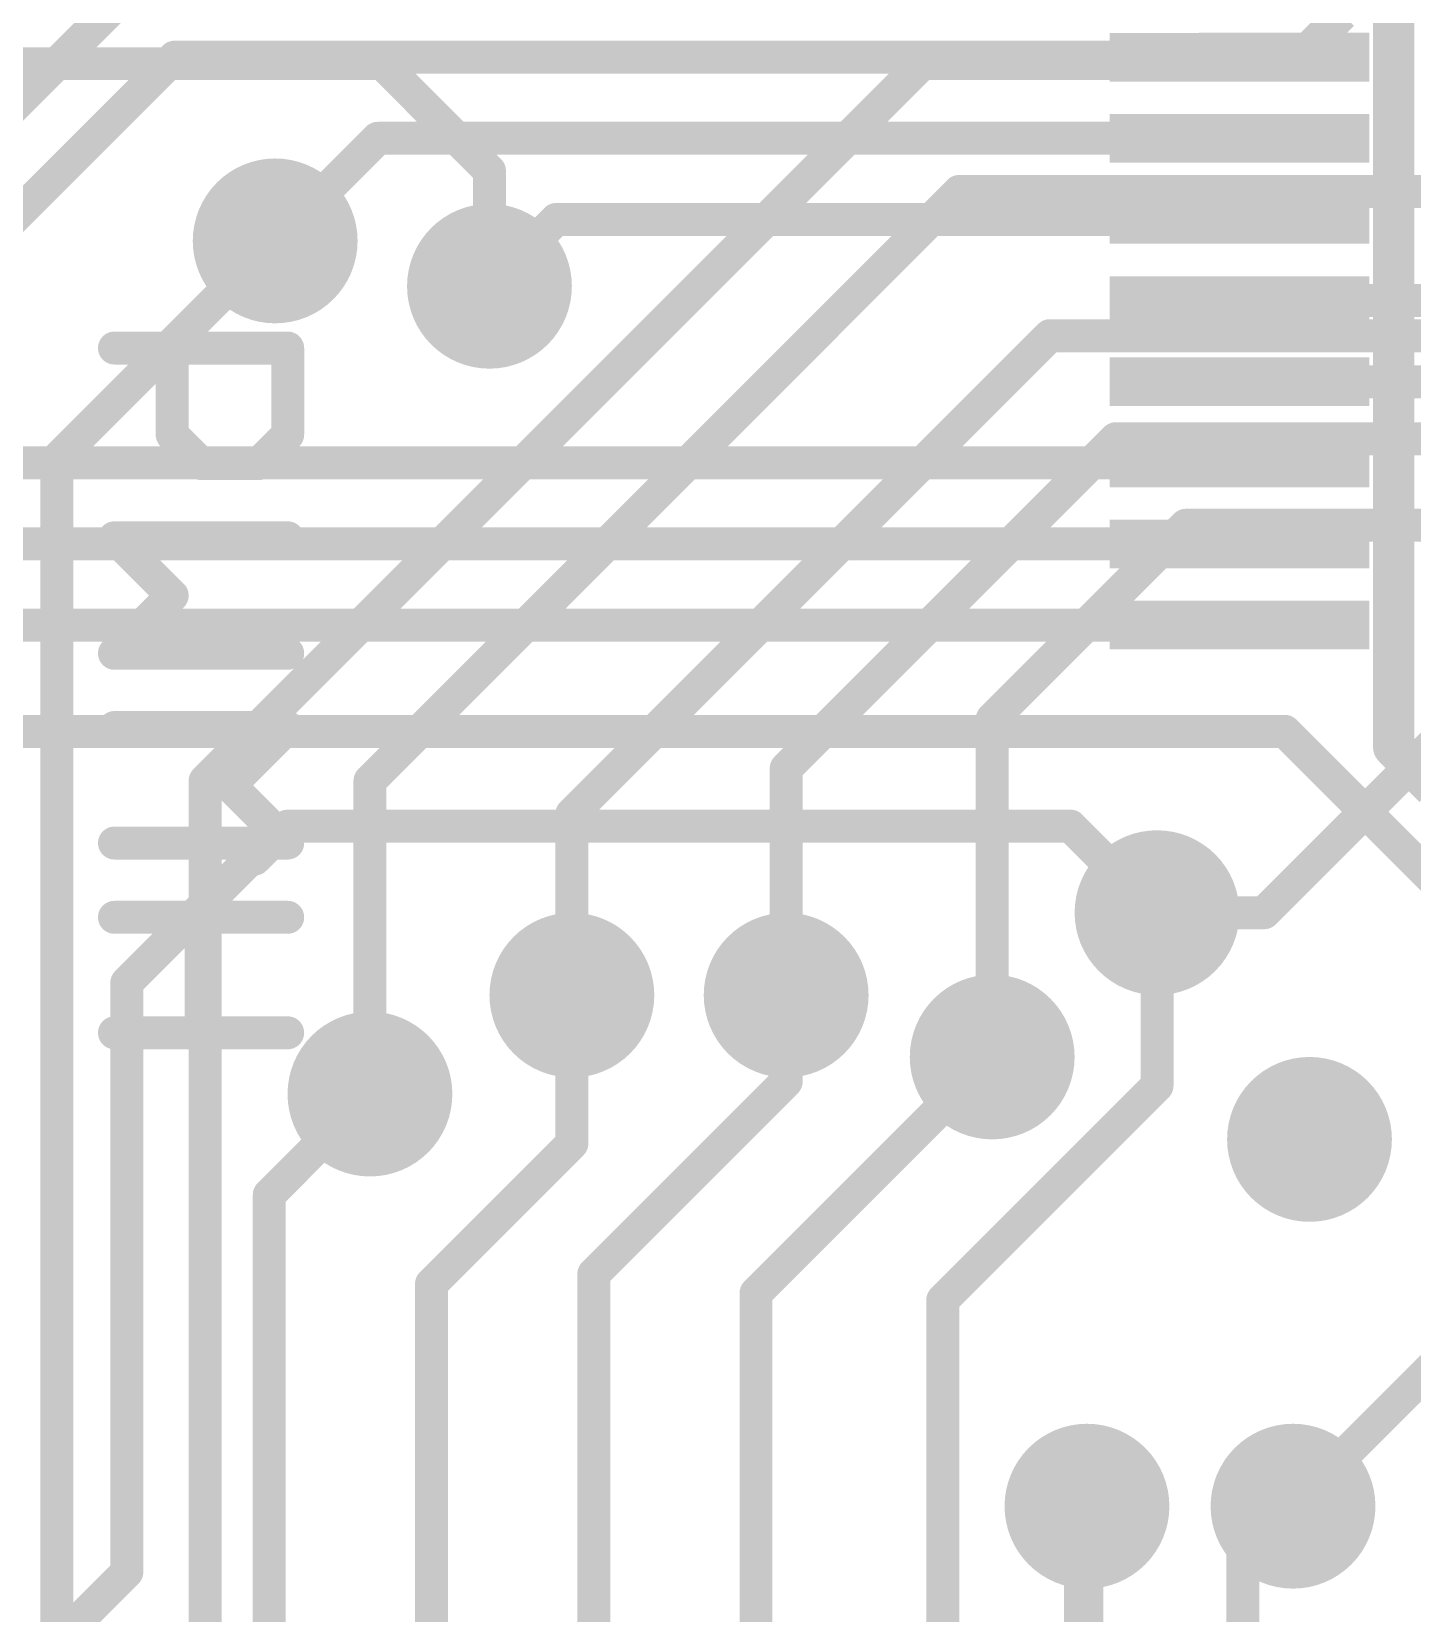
# Model space of a CAD drawing. Extents: x -1 to 63.6, y -0.1 to 40.7.
# Drawn here: x 26.52 to 35.03, y 8.23 to 17.98 of the extents above; entities that cross this region are included whole.
import ezdxf

# ---------------------------------------------------------------- set-up
doc = ezdxf.new("R2010")
doc.units = 0
for name, color, linetype in [('1', 12, 'CONTINUOUS'), ('16', 132, 'CONTINUOUS'), ('18', 110, 'CONTINUOUS'), ('21', 41, 'CONTINUOUS'), ('51', 53, 'CONTINUOUS')]:
    doc.layers.add(name, color=color, linetype=linetype)

# ---------------------------------------------------------------- blocks, each defined once
blk = doc.blocks.new('RECT')
blk.add_solid([(-0.5, -0.5), (0.5, -0.5), (-0.5, 0.5), (0.5, 0.5)])
blk = doc.blocks.new('ROUNDV')
at = {"const_width": 0.5}
blk.add_lwpolyline([(0, -0.25, 1), (0, 0.25, 1), (0, -0.25)], format="xyb", dxfattribs=at)

msp = doc.modelspace()

# ---------------------------------------------------------------- linework, layer by layer
at = {"layer": '1', "const_width": 0.2032}
for points in [[(26.36, 17.47), (27.21, 18.32)], [(26.0458, 16.47), (27.3958, 17.82)], [(27.3958, 17.82), (33.91, 17.82)], [(28.0162, 16.6878), (28.6484, 17.32)], [(28.6484, 17.32), (33.91, 17.32)], [(29.337, 16.4084), (29.7486, 16.82)], [(29.7486, 16.82), (33.91, 16.82)], [(35.5478, 16.32), (33.91, 16.32)], [(36.6226, 15.82), (33.91, 15.82)], [(23.01, 15.32), (33.91, 15.32)], [(25.2848, 14.82), (33.91, 14.82)], [(25.9278, 14.32), (33.91, 14.32)], [(26.289, 13.6652), (34.2392, 13.6652)], [(34.2392, 13.6652), (35.5844, 12.32)], [(27.8892, 12.8778), (28.0924, 13.081)], [(28.0924, 13.081), (32.9184, 13.081)], [(32.9184, 13.081), (33.4518, 12.5476)], [(27.1018, 12.1158), (27.8638, 12.8778)], [(27.8638, 12.8778), (27.8892, 12.8778)], [(33.4518, 12.5476), (33.1216, 12.8778)], [(27.1018, 8.4836), (27.1018, 12.1158)], [(29.845, 11.1252), (29.845, 12.0396)], [(31.1658, 11.5062), (31.1658, 12.0396)], [(30.98, 10.2028), (32.4358, 11.6586)], [(29.98, 10.3204), (31.1658, 11.5062)], [(27.98, 10.8096), (28.6004, 11.43)], [(28.98, 10.2602), (29.845, 11.1252)], [(27.98, 6.35), (27.98, 10.8096)], [(28.98, 2.54), (28.98, 10.2602)], [(29.98, 2.54), (29.98, 10.3204)], [(30.98, 2.54), (30.98, 10.2028)], [(32.98, 8.85), (33.02, 8.89)], [(33.98, 8.58), (34.29, 8.89)], [(32.98, 2.54), (32.98, 8.85)], [(33.98, 2.54), (33.98, 8.58)], [(26.2382, 7.62), (27.1018, 8.4836)]]:
    msp.add_lwpolyline(points, dxfattribs=at)
at = {"layer": '1', "const_width": 0.1016}
for points in [[(27.3958, 17.8708, 1), (27.3958, 17.7692)], [(27.4317, 17.7841, 1), (27.3599, 17.8559)], [(33.91, 17.7692, 1), (33.91, 17.8708)], [(28.6484, 17.3708, 1), (28.6484, 17.2692)], [(28.6843, 17.2841, 1), (28.6125, 17.3559)], [(33.91, 17.2692, 1), (33.91, 17.3708)], [(29.7486, 16.8708, 1), (29.7486, 16.7692)], [(29.7845, 16.7841, 1), (29.7127, 16.8559)], [(33.91, 16.7692, 1), (33.91, 16.8708)], [(27.9803, 16.7237, 1), (28.0521, 16.6519)], [(29.3011, 16.4443, 1), (29.3729, 16.3725)], [(33.91, 16.3708, 1), (33.91, 16.2692)], [(33.91, 15.8708, 1), (33.91, 15.7692)], [(33.91, 15.2692, 1), (33.91, 15.3708)], [(33.91, 14.7692, 1), (33.91, 14.8708)], [(33.91, 14.2692, 1), (33.91, 14.3708)], [(34.2751, 13.7011, 1), (34.2033, 13.6293)], [(34.2392, 13.6144, 1), (34.2392, 13.716)], [(28.0924, 13.1318, 1), (28.0924, 13.0302)], [(28.1283, 13.0451, 1), (28.0565, 13.1169)], [(32.9543, 13.1169, 1), (32.8825, 13.0451)], [(32.9184, 13.0302, 1), (32.9184, 13.1318)], [(27.8638, 12.9286, 1), (27.8638, 12.827)], [(27.8997, 12.8419, 1), (27.8279, 12.9137)], [(27.8892, 12.827, 1), (27.8892, 12.9286)], [(33.1575, 12.9137, 1), (33.0857, 12.8419)], [(27.8533, 12.9137, 1), (27.9251, 12.8419)], [(33.4159, 12.5117, 1), (33.4877, 12.5835)], [(33.4159, 12.5117, 1), (33.4877, 12.5835)], [(27.1526, 12.1158, 1), (27.051, 12.1158)], [(27.0659, 12.1517, 1), (27.1377, 12.0799)], [(29.8958, 12.0396, 1), (29.7942, 12.0396)], [(31.2166, 12.0396, 1), (31.115, 12.0396)], [(32.4717, 11.6227, 1), (32.3999, 11.6945)], [(31.2017, 11.4703, 1), (31.1299, 11.5421)], [(28.6363, 11.3941, 1), (28.5645, 11.4659)], [(31.115, 11.5062, 1), (31.2166, 11.5062)], [(29.8809, 11.0893, 1), (29.8091, 11.1611)], [(29.7942, 11.1252, 1), (29.8958, 11.1252)], [(28.0308, 10.8096, 1), (27.9292, 10.8096)], [(27.9441, 10.8455, 1), (28.0159, 10.7737)], [(29.0308, 10.2602, 1), (28.9292, 10.2602)], [(28.9441, 10.2961, 1), (29.0159, 10.2243)], [(30.0308, 10.3204, 1), (29.9292, 10.3204)], [(29.9441, 10.3563, 1), (30.0159, 10.2845)], [(31.0308, 10.2028, 1), (30.9292, 10.2028)], [(30.9441, 10.2387, 1), (31.0159, 10.1669)], [(33.0559, 8.8541, 1), (32.9841, 8.9259)], [(34.3259, 8.8541, 1), (34.2541, 8.9259)], [(33.0308, 8.85, 1), (32.9292, 8.85)], [(32.9441, 8.8859, 1), (33.0159, 8.8141)], [(34.0308, 8.58, 1), (33.9292, 8.58)], [(27.1377, 8.4477, 1), (27.0659, 8.5195)], [(33.9441, 8.6159, 1), (34.0159, 8.5441)], [(27.051, 8.4836, 1), (27.1526, 8.4836)]]:
    msp.add_lwpolyline(points, format="xyb", dxfattribs=at)
at = {"layer": '16', "const_width": 0.2032}
for points in [[(34.29, 17.78), (34.5948, 18.0848)], [(25.4, 17.78), (28.6766, 17.78)], [(27.5844, 13.3604), (32.004, 17.78)], [(28.6766, 17.78), (29.337, 17.1196)], [(32.004, 17.78), (34.29, 17.78)], [(29.337, 17.1196), (29.337, 16.4084)], [(28.6004, 13.3604), (32.2326, 16.9926)], [(32.2326, 16.9926), (36.2204, 16.9926)], [(26.67, 15.3416), (28.0162, 16.6878)], [(29.845, 13.1572), (32.7914, 16.1036)], [(32.7914, 16.1036), (36.703, 16.1036)], [(31.1658, 13.4366), (33.1978, 15.4686)], [(33.1978, 15.4686), (39.5986, 15.4686)], [(26.67, 4.6228), (26.67, 15.3416)], [(32.4358, 13.7414), (33.6296, 14.9352)], [(33.6296, 14.9352), (40.513, 14.9352)], [(34.1122, 12.5476), (35.6362, 14.0716)], [(32.4358, 11.6586), (32.4358, 13.7414)], [(27.5844, 5.3848), (27.5844, 13.3604)], [(28.6004, 11.43), (28.6004, 13.3604)], [(31.1658, 12.0396), (31.1658, 13.4366)], [(29.845, 12.0396), (29.845, 13.1572)], [(33.4518, 12.5476), (33.4518, 11.4808)], [(33.4518, 12.5476), (34.1122, 12.5476)], [(33.4518, 11.4808), (32.131, 10.16)], [(34.29, 8.89), (36.83, 11.43)], [(32.131, 10.16), (32.131, 6.985)], [(33.02, 8.89), (33.02, 7.62)]]:
    msp.add_lwpolyline(points, dxfattribs=at)
at = {"layer": '16', "const_width": 0.1016}
for points in [[(28.7125, 17.8159, 1), (28.6407, 17.7441)], [(28.6766, 17.7292, 1), (28.6766, 17.8308)], [(32.004, 17.8308, 1), (32.004, 17.7292)], [(32.0399, 17.7441, 1), (31.9681, 17.8159)], [(34.2541, 17.8159, 1), (34.3259, 17.7441)], [(34.29, 17.7292, 1), (34.29, 17.8308)], [(29.3878, 17.1196, 1), (29.2862, 17.1196)], [(29.3011, 17.0837, 1), (29.3729, 17.1555)], [(32.2326, 17.0434, 1), (32.2326, 16.9418)], [(32.2685, 16.9567, 1), (32.1967, 17.0285)], [(28.0521, 16.6519, 1), (27.9803, 16.7237)], [(29.2862, 16.4084, 1), (29.3878, 16.4084)], [(32.7914, 16.1544, 1), (32.7914, 16.0528)], [(32.8273, 16.0677, 1), (32.7555, 16.1395)], [(33.1978, 15.5194, 1), (33.1978, 15.4178)], [(33.2337, 15.4327, 1), (33.1619, 15.5045)], [(26.7208, 15.3416, 1), (26.6192, 15.3416)], [(26.6341, 15.3775, 1), (26.7059, 15.3057)], [(33.6296, 14.986, 1), (33.6296, 14.8844)], [(33.6655, 14.8993, 1), (33.5937, 14.9711)], [(32.4866, 13.7414, 1), (32.385, 13.7414)], [(32.3999, 13.7773, 1), (32.4717, 13.7055)], [(27.6352, 13.3604, 1), (27.5336, 13.3604)], [(28.6512, 13.3604, 1), (28.5496, 13.3604)], [(31.2166, 13.4366, 1), (31.115, 13.4366)], [(31.1299, 13.4725, 1), (31.2017, 13.4007)], [(27.5485, 13.3963, 1), (27.6203, 13.3245)], [(28.5645, 13.3963, 1), (28.6363, 13.3245)], [(29.8958, 13.1572, 1), (29.7942, 13.1572)], [(29.8091, 13.1931, 1), (29.8809, 13.1213)], [(33.5026, 12.5476, 1), (33.401, 12.5476)], [(33.4518, 12.5984, 1), (33.4518, 12.4968)], [(34.0763, 12.5835, 1), (34.1481, 12.5117)], [(34.1122, 12.4968, 1), (34.1122, 12.5984)], [(29.7942, 12.0396, 1), (29.8958, 12.0396)], [(31.115, 12.0396, 1), (31.2166, 12.0396)], [(32.385, 11.6586, 1), (32.4866, 11.6586)], [(33.401, 11.4808, 1), (33.5026, 11.4808)], [(33.4877, 11.4449, 1), (33.4159, 11.5167)], [(28.5496, 11.43, 1), (28.6512, 11.43)], [(32.1818, 10.16, 1), (32.0802, 10.16)], [(32.0951, 10.1959, 1), (32.1669, 10.1241)], [(33.0708, 8.89, 1), (32.9692, 8.89)], [(34.2541, 8.9259, 1), (34.3259, 8.8541)]]:
    msp.add_lwpolyline(points, format="xyb", dxfattribs=at)
at = {"layer": '21'}
for points, const_width in [([(34.91, 13.57), (34.91, 26.57)], 0.254), ([(27.0256, 16.0274), (28.0933, 16.0274)], 0.2032), ([(27.3815, 15.4935), (27.3815, 16.0274)], 0.2032), ([(28.0933, 16.0274), (28.0933, 15.4935)], 0.2032), ([(27.5595, 15.3156), (27.3815, 15.4935)], 0.2032), ([(28.0933, 15.4935), (27.9154, 15.3156)], 0.2032), ([(27.9154, 15.3156), (27.5595, 15.3156)], 0.2032), ([(28.0933, 14.858), (27.0256, 14.858)], 0.2032), ([(27.0256, 14.858), (27.3815, 14.5021)], 0.2032), ([(27.3815, 14.5021), (27.0256, 14.1462)], 0.2032), ([(27.0256, 14.1462), (28.0933, 14.1462)], 0.2032), ([(27.0256, 13.6886), (28.0933, 13.6886)], 0.2032), ([(28.0933, 13.6886), (27.7374, 13.3327)], 0.2032), ([(35.16, 13.32), (34.91, 13.57)], 0.254), ([(27.7374, 13.3327), (28.0933, 12.9768)], 0.2032), ([(28.0933, 12.9768), (27.0256, 12.9768)], 0.2032), ([(27.0256, 12.5192), (28.0933, 12.5192)], 0.2032), ([(27.5595, 12.5192), (27.5595, 11.8074)], 0.2032), ([(28.0933, 11.8074), (27.0256, 11.8074)], 0.2032)]:
    msp.add_lwpolyline(points, dxfattribs=dict(at, const_width=const_width))
for points, const_width in [([(27.0256, 16.0782, 1), (27.0256, 15.9766)], 0.1016), ([(27.4323, 16.0274, 1), (27.3307, 16.0274)], 0.1016), ([(28.1441, 16.0274, 1), (28.0425, 16.0274)], 0.1016), ([(28.0933, 15.9766, 1), (28.0933, 16.0782)], 0.1016), ([(27.4174, 15.5295, 1), (27.3456, 15.4576)], 0.1016), ([(27.3307, 15.4935, 1), (27.4323, 15.4935)], 0.1016), ([(28.0425, 15.4935, 1), (28.1441, 15.4935)], 0.1016), ([(28.1292, 15.4576, 1), (28.0574, 15.5295)], 0.1016), ([(27.5595, 15.3664, 1), (27.5595, 15.2648)], 0.1016), ([(27.5235, 15.2797, 1), (27.5954, 15.3515)], 0.1016), ([(27.8794, 15.3515, 1), (27.9513, 15.2797)], 0.1016), ([(27.9154, 15.2648, 1), (27.9154, 15.3664)], 0.1016), ([(27.0256, 14.9088, 1), (27.0256, 14.8072)], 0.1016), ([(27.0615, 14.8939, 1), (26.9897, 14.8221)], 0.1016), ([(28.0933, 14.8072, 1), (28.0933, 14.9088)], 0.1016), ([(27.4174, 14.4662, 1), (27.3456, 14.538)], 0.1016), ([(27.3456, 14.4662, 1), (27.4174, 14.538)], 0.1016), ([(27.0256, 14.197, 1), (27.0256, 14.0954)], 0.1016), ([(26.9897, 14.1821, 1), (27.0615, 14.1103)], 0.1016), ([(28.0933, 14.0954, 1), (28.0933, 14.197)], 0.1016), ([(27.0256, 13.7394, 1), (27.0256, 13.6378)], 0.1016), ([(28.1292, 13.6527, 1), (28.0574, 13.7245)], 0.1016), ([(28.0933, 13.6378, 1), (28.0933, 13.7394)], 0.1016), ([(34.9549, 13.6149, 1), (34.8651, 13.5251)], 0.127), ([(34.8465, 13.57, 1), (34.9735, 13.57)], 0.127), ([(27.7733, 13.3686, 1), (27.7015, 13.2968)], 0.1016), ([(27.7015, 13.3686, 1), (27.7733, 13.2968)], 0.1016), ([(27.0256, 13.0276, 1), (27.0256, 12.926)], 0.1016), ([(28.0574, 12.9409, 1), (28.1292, 13.0127)], 0.1016), ([(28.0933, 12.926, 1), (28.0933, 13.0276)], 0.1016), ([(27.0256, 12.57, 1), (27.0256, 12.4684)], 0.1016), ([(27.6103, 12.5192, 1), (27.5087, 12.5192)], 0.1016), ([(28.0933, 12.4684, 1), (28.0933, 12.57)], 0.1016), ([(27.0256, 11.8582, 1), (27.0256, 11.7566)], 0.1016), ([(28.0933, 11.7566, 1), (28.0933, 11.8582)], 0.1016), ([(27.5087, 11.8074, 1), (27.6103, 11.8074)], 0.1016)]:
    msp.add_lwpolyline(points, format="xyb", dxfattribs=dict(at, const_width=const_width))

# ---------------------------------------------------------------- block references
at = {"layer": '1', "xscale": 1.5, "yscale": 0.3}
for p in [(33.91, 17.82), (33.91, 17.32), (33.91, 16.82), (33.91, 16.32), (33.91, 15.82), (33.91, 15.32), (33.91, 14.82), (33.91, 14.32)]:
    msp.add_blockref('RECT', p, dxfattribs=at)
at = {"layer": '18', "xscale": 1.016, "yscale": 1.016}
for p in [(28.0162, 16.6878), (28.0162, 16.6878), (29.337, 16.4084), (29.337, 16.4084), (33.4518, 12.5476), (33.4518, 12.5476), (29.845, 12.0396), (29.845, 12.0396), (31.1658, 12.0396), (31.1658, 12.0396), (32.4358, 11.6586), (32.4358, 11.6586), (28.6004, 11.43), (28.6004, 11.43), (34.3916, 11.1506), (34.3916, 11.1506), (33.02, 8.89), (33.02, 8.89), (34.29, 8.89), (34.29, 8.89)]:
    msp.add_blockref('ROUNDV', p, dxfattribs=at)
at = {"layer": '51', "xscale": 1.0499}
for p, yscale in [((34.2351, 17.8201), 0.3001), ((34.2351, 17.3201), 0.3003), ((34.2351, 16.8201), 0.3001), ((34.2351, 16.3201), 0.3003), ((34.2351, 15.8201), 0.3001), ((34.2351, 15.3201), 0.3003), ((34.2351, 14.8201), 0.3001), ((34.2351, 14.3201), 0.3003)]:
    msp.add_blockref('RECT', p, dxfattribs=dict(at, yscale=yscale))

doc.saveas('drawing.dxf')
